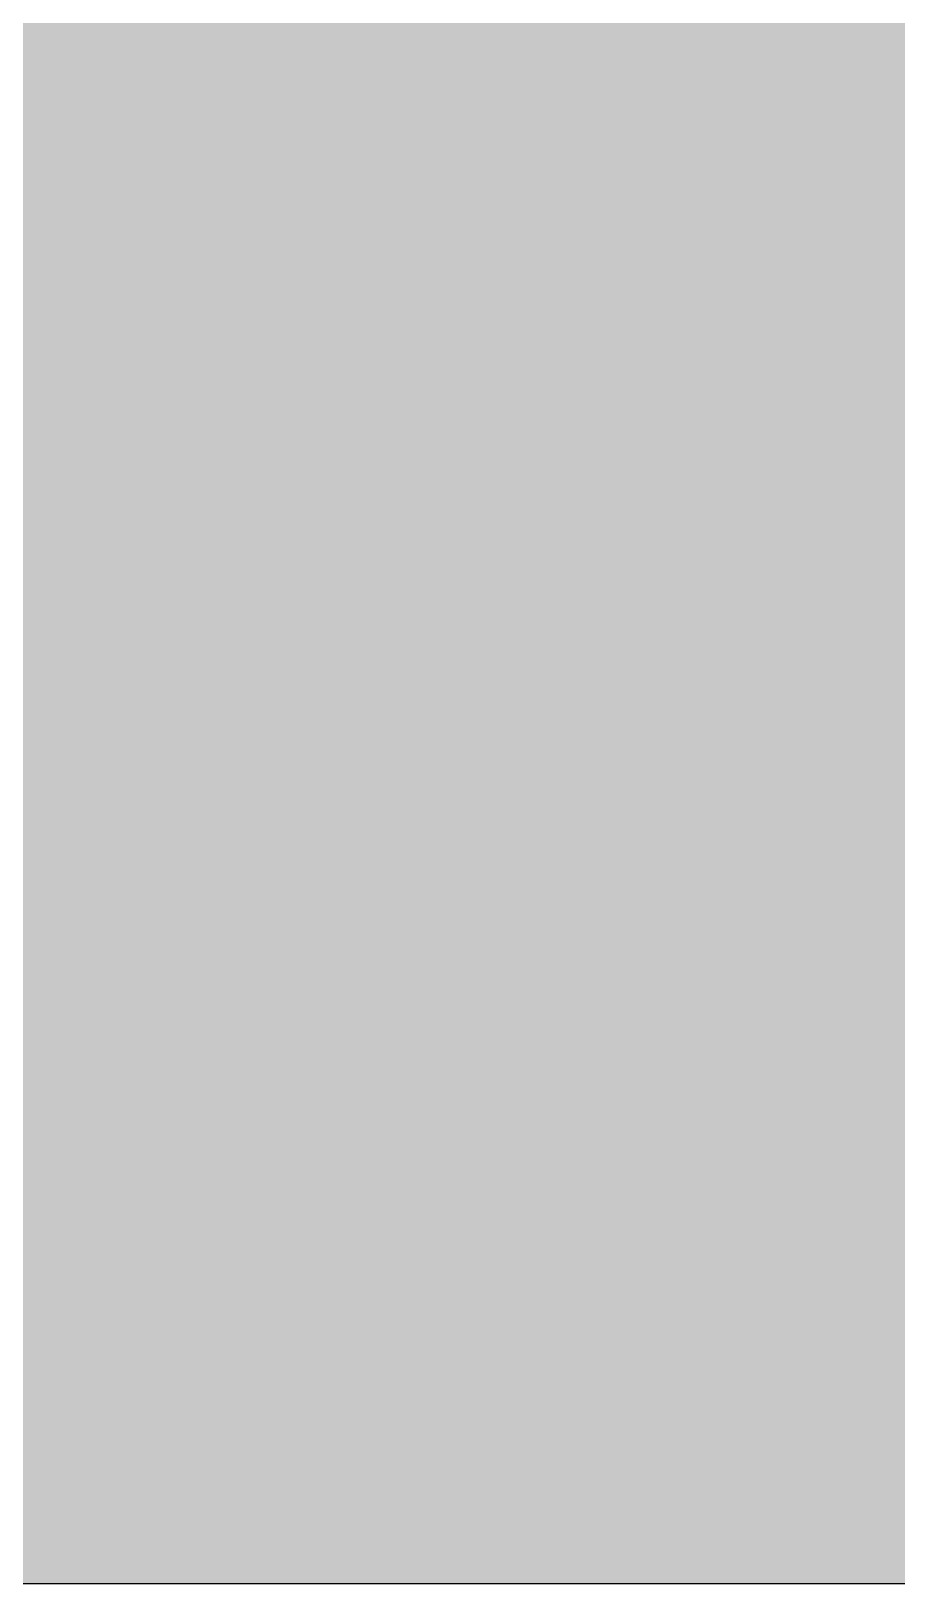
# Model space of a CAD drawing. Header units: metres. Extents: x -10.3 to 25.7, y -1.5 to 12.8.
# Drawn here: x -2.271 to -0.089, y 5 to 8.913 of the extents above; entities that cross this region are included whole.
import ezdxf

# ---------------------------------------------------------------- set-up
doc = ezdxf.new("R2010")
doc.units = ezdxf.units.M

msp = doc.modelspace()

# ---------------------------------------------------------------- hatches: boundary and pattern name
at = {"true_color": 0xf1efea}
msp.add_hatch(color=7, dxfattribs=at).paths.add_polyline_path([(-4.029261, 5.000027), (-4.034526, 5.000048), (-4.039785, 5.000126), (-4.045041, 5.000279), (-4.0503, 5.000507), (-4.055481, 5.00081), (-4.06074, 5.001191), (-4.065921, 5.001572), (-4.071102, 5.002031), (-4.076283, 5.00264), (-4.081467, 5.003249), (-4.086648, 5.003858), (-4.091829, 5.00462), (-4.096935, 5.00546), (-4.102041, 5.006297), (-4.107144, 5.007212), (-4.11225, 5.008202), (-4.117356, 5.00927), (-4.122384, 5.010335), (-4.127415, 5.011556), (-4.132443, 5.012774), (-4.137474, 5.01407), (-4.142502, 5.015441), (-4.147455, 5.016812), (-4.152408, 5.018261), (-4.157361, 5.01986), (-4.162239, 5.021384), (-4.167114, 5.023061), (-4.171992, 5.024813), (-4.176867, 5.026568), (-4.18167, 5.028395), (-4.18647, 5.0303), (-4.19127, 5.032205), (-4.195995, 5.034263), (-4.200795, 5.036321), (-4.205442, 5.038379), (-4.210167, 5.040587), (-4.214817, 5.042798), (-4.219464, 5.045084), (-4.224036, 5.047445), (-4.228608, 5.049884), (-4.23318, 5.052323), (-4.237677, 5.054837), (-4.242171, 5.057429), (-4.24659, 5.060096), (-4.251012, 5.062763), (-4.255431, 5.065505), (-4.259775, 5.068247), (-4.264116, 5.071145), (-4.26846, 5.07404), (-4.272729, 5.07701), (-4.27692, 5.079983), (-4.281111, 5.083106), (-4.285302, 5.086232), (-4.289415, 5.089355), (-4.293531, 5.092631), (-4.297569, 5.09591), (-4.301607, 5.099186), (-4.30557, 5.102615), (-4.309533, 5.106044), (-4.313418, 5.109548), (-4.317228, 5.113055), (-4.321116, 5.116634), (-4.324848, 5.120294), (-4.328583, 5.124026), (-4.332315, 5.127761), (-4.335975, 5.131571), (-4.339554, 5.135381), (-4.343061, 5.139191), (-4.346565, 5.143154), (-4.349994, 5.147039), (-4.353423, 5.151077), (-4.356699, 5.15504), (-4.360053, 5.159078), (-4.363254, 5.163194), (-4.366455, 5.167307), (-4.369578, 5.171498), (-4.372626, 5.175689), (-4.375599, 5.179958), (-4.378569, 5.184149), (-4.381464, 5.188493), (-4.384362, 5.192834), (-4.387104, 5.197178), (-4.389846, 5.201597), (-4.392591, 5.206019), (-4.39518, 5.210438), (-4.397772, 5.214932), (-4.400286, 5.219429), (-4.402725, 5.224001), (-4.405164, 5.228573), (-4.407525, 5.233145), (-4.409811, 5.237792), (-4.412022, 5.242442), (-4.41423, 5.247167), (-4.416366, 5.251814), (-4.418421, 5.256614), (-4.420404, 5.261339), (-4.422384, 5.266139), (-4.424214, 5.270939), (-4.426041, 5.275742), (-4.427871, 5.280617), (-4.429548, 5.285495), (-4.431225, 5.29037), (-4.432824, 5.295248), (-4.434348, 5.300201), (-4.435797, 5.305154), (-4.437243, 5.310182), (-4.438539, 5.315135), (-4.439835, 5.320166), (-4.441131, 5.325194), (-4.442274, 5.330225), (-4.443339, 5.335253), (-4.444407, 5.340359), (-4.445397, 5.345465), (-4.446312, 5.350568), (-4.447227, 5.355674), (-4.447989, 5.360855), (-4.448751, 5.365961), (-4.449435, 5.371142), (-4.450044, 5.376326), (-4.450578, 5.381507), (-4.451037, 5.386688), (-4.451493, 5.391869), (-4.451799, 5.397128), (-4.452102, 5.402309), (-4.45233, 5.407568), (-4.452483, 5.412824), (-4.452636, 5.418083), (-4.452636, 5.423339), (-4.452636, 5.426768), (-4.452561, 5.430275), (-4.452483, 5.433779), (-4.452408, 5.437208), (-4.452255, 5.440715), (-4.452102, 5.444219), (-4.451949, 5.447648), (-4.451721, 5.451152), (-4.451493, 5.454581), (-4.451187, 5.45801), (-4.450884, 5.461517), (-4.450578, 5.464946), (-4.450197, 5.468375), (-4.449816, 5.471804), (-4.449435, 5.475308), (-4.448979, 5.478737), (-4.44852, 5.482166), (-4.448064, 5.485595), (-4.44753, 5.488949), (-4.446921, 5.492378), (-4.446387, 5.495807), (-4.445778, 5.499236), (-4.445169, 5.502587), (-4.444482, 5.506016), (-4.443798, 5.50937), (-4.443036, 5.512799), (-4.442349, 5.516153), (-4.441587, 5.519504), (-4.44075, 5.522858), (-4.43991, 5.526209), (-4.439073, 5.529563), (-4.438158, 5.532917), (-4.437321, 5.536268), (-4.436328, 5.539544), (-4.435416, 5.542898), (-4.434423, 5.546174), (-4.433358, 5.549528), (-4.432368, 5.552804), (-4.4313, 5.55608), (-4.430157, 5.559356), (-4.429014, 5.562635), (-4.427871, 5.565833), (-4.426728, 5.569112), (-4.42551, 5.572388), (-4.424289, 5.575589), (-4.422993, 5.578787), (-4.421775, 5.582066), (-4.420404, 5.585264), (-4.419108, 5.58839), (-4.417737, 5.591591), (-4.416366, 5.594789), (-4.414917, 5.597915), (-4.413468, 5.601116), (-4.412022, 5.604239), (-4.410498, 5.607362), (-4.408974, 5.610488), (-4.40745, 5.613611), (-4.405848, 5.616659), (-4.404249, 5.619785), (-4.40265, 5.622833), (-4.400973, 5.625881), (-4.399371, 5.628929), (-4.397619, 5.631977), (-4.395942, 5.635025), (-0.366591, 12.613952), (-0.364887, 12.616925), (-0.363135, 12.619898), (-0.361305, 12.622868), (-0.359478, 12.625841), (-0.357648, 12.628811), (-0.355743, 12.631709), (-0.353838, 12.634604), (-0.351933, 12.637499), (-0.350028, 12.640394), (-0.348048, 12.643214), (-0.346065, 12.646109), (-0.344085, 12.648929), (-0.342027, 12.651749), (-0.339969, 12.654491), (-0.337911, 12.657311), (-0.335778, 12.660053), (-0.333645, 12.662798), (-0.331512, 12.665465), (-0.329379, 12.668207), (-0.327168, 12.670874), (-0.324957, 12.673541), (-0.322749, 12.676208), (-0.320538, 12.6788), (-0.318252, 12.681389), (-0.315966, 12.683981), (-0.31368, 12.686573), (-0.311319, 12.689087), (-0.308955, 12.691676), (-0.306594, 12.694115), (-0.304233, 12.696629), (-0.301794, 12.699146), (-0.299355, 12.701582), (-0.296916, 12.704021), (-0.294402, 12.706385), (-0.291963, 12.708821), (-0.289449, 12.711185), (-0.286935, 12.713546), (-0.284343, 12.715832), (-0.281754, 12.718196), (-0.279237, 12.720482), (-0.27657, 12.72269), (-0.273981, 12.724976), (-0.271314, 12.727187), (-0.268647, 12.729395), (-0.26598, 12.731606), (-0.263313, 12.733739), (-0.260568, 12.735872), (-0.257826, 12.738008), (-0.255084, 12.740141), (-0.252339, 12.742199), (-0.249519, 12.744254), (-0.246702, 12.746237), (-0.243882, 12.748295), (-0.241062, 12.750275), (-0.238167, 12.752255), (-0.235272, 12.75416), (-0.232374, 12.756065), (-0.229479, 12.75797), (-0.226584, 12.759875), (-0.223611, 12.761705), (-0.220641, 12.763535), (-0.217668, 12.765287), (-0.214698, 12.767114), (-0.211725, 12.768869), (-0.208677, 12.770543), (-0.205629, 12.772298), (-0.202581, 12.773972), (-0.199533, 12.775574), (-0.196485, 12.777251), (-0.193362, 12.77885), (-0.190236, 12.780374), (-0.187188, 12.781973), (-0.184065, 12.783497), (-0.180939, 12.784946), (-0.177741, 12.78647), (-0.174615, 12.787841), (-0.171492, 12.78929), (-0.168291, 12.790661), (-0.16509, 12.792032), (-0.161889, 12.793403), (-0.158691, 12.794699), (-0.15549, 12.795995), (-0.152289, 12.797213), (-0.149013, 12.798434), (-0.145812, 12.799652), (-0.142536, 12.800873), (-0.13926, 12.802016), (-0.135981, 12.803081), (-0.132705, 12.804224), (-0.129429, 12.805292), (-0.126153, 12.806357), (-0.122877, 12.80735), (-0.119523, 12.80834), (-0.116247, 12.80933), (-0.112893, 12.810245), (-0.109542, 12.81116), (-0.106263, 12.811997), (-0.102912, 12.812912), (-0.099558, 12.813674), (-0.096207, 12.814511), (-0.092778, 12.815273), (-0.089424, 12.816035), (-0.08607, 12.816722), (-0.082641, 12.817406), (-0.07929, 12.818093), (-0.075861, 12.818702), (-0.072507, 12.819311), (-0.069078, 12.819923), (-0.065649, 12.820454), (-0.06222, 12.820988), (-0.058791, 12.821447), (-0.055362, 12.821903), (-0.051933, 12.822359), (-0.048504, 12.822818), (-0.045075, 12.823199), (-0.041646, 12.823502), (-0.038142, 12.823883), (-0.034713, 12.824189), (-0.031284, 12.824417), (-0.027777, 12.824645), (-0.024348, 12.824876), (-0.020844, 12.825026), (-0.017415, 12.825257), (-0.013911, 12.825332), (-0.010482, 12.825485), (-0.006975, 12.82556), (-0.003471, 12.82556), (-0.000042, 12.82556), (0.003465, 12.82556), (0.006969, 12.82556), (0.010398, 12.825485), (0.013902, 12.825332), (0.017409, 12.825257), (0.020838, 12.825026), (0.024342, 12.824876), (0.027771, 12.824645), (0.0312, 12.824417), (0.034707, 12.824189), (0.038136, 12.823883), (0.041565, 12.823502), (0.045069, 12.823199), (0.048498, 12.822818), (0.051927, 12.822359), (0.055356, 12.821903), (0.058785, 12.821447), (0.062214, 12.820988), (0.065643, 12.820454), (0.069072, 12.819923), (0.072426, 12.819311), (0.075855, 12.818702), (0.079284, 12.818093), (0.082635, 12.817406), (0.086064, 12.816722), (0.089418, 12.816035), (0.092769, 12.815273), (0.096123, 12.814511), (0.099477, 12.813674), (0.102828, 12.812912), (0.106182, 12.811997), (0.109533, 12.81116), (0.112887, 12.810245), (0.116241, 12.80933), (0.119517, 12.80834), (0.122868, 12.80735), (0.126147, 12.806357), (0.129423, 12.805292), (0.132699, 12.804224), (0.135975, 12.803081), (0.139251, 12.802016), (0.14253, 12.800873), (0.145728, 12.799652), (0.149007, 12.798434), (0.152205, 12.797213), (0.155484, 12.795995), (0.158682, 12.794699), (0.161883, 12.793403), (0.165084, 12.792032), (0.168207, 12.790661), (0.171408, 12.78929), (0.174609, 12.787841), (0.177732, 12.78647), (0.180858, 12.784946), (0.183981, 12.783497), (0.187107, 12.781973), (0.19023, 12.780374), (0.193353, 12.77885), (0.196401, 12.777251), (0.199449, 12.775574), (0.202575, 12.773972), (0.205623, 12.772298), (0.208593, 12.770543), (0.211641, 12.768869), (0.214689, 12.767114), (0.217662, 12.765287), (0.220635, 12.763535), (0.223605, 12.761705), (0.2265, 12.759875), (0.229473, 12.75797), (0.232368, 12.756065), (0.235263, 12.75416), (0.238161, 12.752255), (0.240978, 12.750275), (0.243876, 12.748295), (0.246693, 12.746237), (0.249438, 12.744254), (0.252258, 12.742199), (0.255, 12.740141), (0.25782, 12.738008), (0.260562, 12.735872), (0.263229, 12.733739), (0.265974, 12.731606), (0.268641, 12.729395), (0.271308, 12.727187), (0.273897, 12.724976), (0.276564, 12.72269), (0.279156, 12.720482), (0.281745, 12.718196), (0.284337, 12.715832), (0.286851, 12.713546), (0.289443, 12.711185), (0.291957, 12.708821), (0.294396, 12.706385), (0.29691, 12.704021), (0.299349, 12.701582), (0.301788, 12.699146), (0.304149, 12.696629), (0.306588, 12.694115), (0.308949, 12.691676), (0.311313, 12.689087), (0.313599, 12.686573), (0.31596, 12.683981), (0.318246, 12.681389), (0.320457, 12.6788), (0.322743, 12.676208), (0.324951, 12.673541), (0.327162, 12.670874), (0.32937, 12.668207), (0.331506, 12.665465), (0.333639, 12.662798), (0.335772, 12.660053), (0.337905, 12.657311), (0.339963, 12.654491), (0.342021, 12.651749), (0.344001, 12.648929), (0.346059, 12.646109), (0.348039, 12.643214), (0.349944, 12.640394), (0.351927, 12.637499), (0.353832, 12.634604), (0.355737, 12.631709), (0.357564, 12.628811), (0.359469, 12.625841), (0.361299, 12.622868), (0.363051, 12.619898), (0.364881, 12.616925), (0.366558, 12.613877), (4.395909, 5.635025), (4.397613, 5.631977), (4.39929, 5.628929), (4.400967, 5.625881), (4.402641, 5.622833), (4.404243, 5.619785), (4.405842, 5.616659), (4.407444, 5.613611), (4.408968, 5.610488), (4.410492, 5.607362), (4.412016, 5.604239), (4.413462, 5.601116), (4.414911, 5.597915), (4.416282, 5.594789), (4.417731, 5.591591), (4.419102, 5.58839), (4.420398, 5.585264), (4.421691, 5.582066), (4.422987, 5.578787), (4.424283, 5.575589), (4.425501, 5.572388), (4.426722, 5.569112), (4.427865, 5.565833), (4.429008, 5.562635), (4.430151, 5.559356), (4.431216, 5.55608), (4.432284, 5.552804), (4.433352, 5.549528), (4.434342, 5.546174), (4.435332, 5.542898), (4.436322, 5.539544), (4.437237, 5.536268), (4.438152, 5.532917), (4.439067, 5.529563), (4.439904, 5.526209), (4.440741, 5.522858), (4.441503, 5.519504), (4.442265, 5.516153), (4.443027, 5.512799), (4.443714, 5.50937), (4.444476, 5.506016), (4.445085, 5.502587), (4.445772, 5.499236), (4.446306, 5.495807), (4.446915, 5.492378), (4.447449, 5.488949), (4.44798, 5.485595), (4.448514, 5.482166), (4.448973, 5.478737), (4.449354, 5.475308), (4.44981, 5.471804), (4.450191, 5.468375), (4.450572, 5.464946), (4.450878, 5.461517), (4.451181, 5.45801), (4.451409, 5.454581), (4.45164, 5.451152), (4.451868, 5.447648), (4.452096, 5.444219), (4.452249, 5.440715), (4.452324, 5.437208), (4.452477, 5.433779), (4.452552, 5.430275), (4.452552, 5.426768), (4.452552, 5.423339), (4.452552, 5.418083), (4.452477, 5.412824), (4.452324, 5.407568), (4.452096, 5.402309), (4.45179, 5.397128), (4.451409, 5.391869), (4.451028, 5.386688), (4.450497, 5.381507), (4.449963, 5.376326), (4.449354, 5.371142), (4.448667, 5.365961), (4.44798, 5.360855), (4.447143, 5.355674), (4.446306, 5.350568), (4.445391, 5.345465), (4.444401, 5.340359), (4.443333, 5.335253), (4.44219, 5.330225), (4.441047, 5.325194), (4.439829, 5.320166), (4.438533, 5.315135), (4.437162, 5.310182), (4.435788, 5.305154), (4.434264, 5.300201), (4.43274, 5.295248), (4.431141, 5.29037), (4.429542, 5.285495), (4.427787, 5.280617), (4.426035, 5.275742), (4.424208, 5.270939), (4.422303, 5.266139), (4.420398, 5.261339), (4.41834, 5.256614), (4.416282, 5.251814), (4.414149, 5.247167), (4.412016, 5.242442), (4.40973, 5.237792), (4.407444, 5.233145), (4.405158, 5.228573), (4.402719, 5.224001), (4.40028, 5.219429), (4.397766, 5.214932), (4.395174, 5.210438), (4.392507, 5.206019), (4.38984, 5.201597), (4.387098, 5.197178), (4.384278, 5.192834), (4.381458, 5.188493), (4.378563, 5.184149), (4.37559, 5.179958), (4.37262, 5.175689), (4.369494, 5.171498), (4.366371, 5.167307), (4.363248, 5.163194), (4.359969, 5.159078), (4.356693, 5.15504), (4.353417, 5.151077), (4.349988, 5.147039), (4.346559, 5.143154), (4.343055, 5.139191), (4.339548, 5.135381), (4.335966, 5.131571), (4.332309, 5.127761), (4.328577, 5.124026), (4.324842, 5.120294), (4.321107, 5.116634), (4.317222, 5.113055), (4.313412, 5.109548), (4.309449, 5.106044), (4.305564, 5.102615), (4.301526, 5.099186), (4.297563, 5.09591), (4.293525, 5.092631), (4.289409, 5.089355), (4.285293, 5.086232), (4.281102, 5.083106), (4.276911, 5.079983), (4.272645, 5.07701), (4.268379, 5.07404), (4.26411, 5.071145), (4.259766, 5.068247), (4.255425, 5.065505), (4.251003, 5.062763), (4.246584, 5.060096), (4.242165, 5.057429), (4.237668, 5.054837), (4.233174, 5.052323), (4.228602, 5.049884), (4.22403, 5.047445), (4.21938, 5.045084), (4.214808, 5.042798), (4.210161, 5.040587), (4.205436, 5.038379), (4.200711, 5.036321), (4.195989, 5.034263), (4.191264, 5.032205), (4.186464, 5.0303), (4.181661, 5.028395), (4.176861, 5.026568), (4.171986, 5.024813), (4.167108, 5.023061), (4.16223, 5.021384), (4.157277, 5.01986), (4.152402, 5.018261), (4.147449, 5.016812), (4.142418, 5.015441), (4.137465, 5.01407), (4.132437, 5.012774), (4.127409, 5.011556), (4.122378, 5.010335), (4.117272, 5.00927), (4.112244, 5.008202), (4.107138, 5.007212), (4.102032, 5.006297), (4.096929, 5.00546), (4.091745, 5.00462), (4.086642, 5.003858), (4.081458, 5.003249), (4.076277, 5.00264), (4.071096, 5.002031), (4.065915, 5.001572), (4.060656, 5.001191), (4.055475, 5.00081), (4.050216, 5.000507), (4.045035, 5.000279), (4.039779, 5.000126), (4.03452, 5.000048), (4.029261, 4.999973)])
at = {"true_color": 0x9b9b9b}
h = msp.add_hatch(color=253, dxfattribs=at)
h.paths.add_polyline_path([(-4.029261, 5.158775), (-4.036128, 5.15885), (-4.042908, 5.159078), (-4.049613, 5.159537), (-4.056321, 5.160068), (-4.063026, 5.16083), (-4.069578, 5.161823), (-4.076133, 5.162888), (-4.08261, 5.164109), (-4.089009, 5.16548), (-4.095411, 5.167079), (-4.101735, 5.168756), (-4.107984, 5.170661), (-4.114155, 5.172641), (-4.120251, 5.174777), (-4.126272, 5.177063), (-4.13229, 5.179499), (-4.138158, 5.182091), (-4.144026, 5.184833), (-4.149741, 5.187653), (-4.155381, 5.190701), (-4.161018, 5.193827), (-4.166505, 5.197025), (-4.171914, 5.200454), (-4.177248, 5.203961), (-4.182432, 5.207543), (-4.187613, 5.211275), (-4.192641, 5.215163), (-4.197594, 5.219201), (-4.202472, 5.223239), (-4.207197, 5.227505), (-4.211844, 5.231774), (-4.216341, 5.236268), (-4.220835, 5.240765), (-4.225104, 5.245412), (-4.22937, 5.250215), (-4.233486, 5.255015), (-4.237446, 5.259968), (-4.241334, 5.264996), (-4.245066, 5.270177), (-4.248648, 5.275436), (-4.252155, 5.280695), (-4.255584, 5.286104), (-4.258782, 5.291666), (-4.261908, 5.297228), (-4.264956, 5.302868), (-4.267776, 5.308658), (-4.270518, 5.314451), (-4.27311, 5.320319), (-4.275546, 5.326337), (-4.277832, 5.332358), (-4.279968, 5.338454), (-4.281948, 5.344625), (-4.283853, 5.350874), (-4.28553, 5.357198), (-4.287129, 5.3636), (-4.2885, 5.369999), (-4.289721, 5.376476), (-4.290864, 5.383031), (-4.291779, 5.389661), (-4.292541, 5.396288), (-4.293072, 5.402996), (-4.293531, 5.409701), (-4.293759, 5.416481), (-4.293912, 5.423339), (-4.293834, 5.425475), (-4.293834, 5.427683), (-4.293834, 5.429816), (-4.293759, 5.432027), (-4.293684, 5.43416), (-4.293531, 5.436371), (-4.293453, 5.438504), (-4.293303, 5.440715), (-4.29315, 5.442848), (-4.292997, 5.445056), (-4.292769, 5.447192), (-4.292616, 5.449325), (-4.292388, 5.451458), (-4.29216, 5.453669), (-4.291854, 5.455802), (-4.291626, 5.457935), (-4.29132, 5.460068), (-4.291017, 5.462201), (-4.290711, 5.464337), (-4.29033, 5.46647), (-4.289949, 5.468603), (-4.289568, 5.470736), (-4.289187, 5.472869), (-4.288806, 5.475005), (-4.28835, 5.477138), (-4.287891, 5.479196), (-4.287435, 5.481329), (-4.286976, 5.483462), (-4.286445, 5.48552), (-4.285911, 5.487653), (-4.285377, 5.489711), (-4.284843, 5.491769), (-4.284309, 5.493902), (-4.2837, 5.49596), (-4.283091, 5.498015), (-4.282482, 5.500073), (-4.281873, 5.502206), (-4.281186, 5.504264), (-4.280499, 5.506247), (-4.279815, 5.508302), (-4.279128, 5.51036), (-4.278444, 5.512418), (-4.277682, 5.514476), (-4.27692, 5.516456), (-4.276158, 5.518514), (-4.275396, 5.520494), (-4.274556, 5.522477), (-4.273719, 5.524535), (-4.272879, 5.526515), (-4.272042, 5.528495), (-4.271205, 5.530478), (-4.27029, 5.532458), (-4.269375, 5.534441), (-4.26846, 5.536346), (-4.267545, 5.538326), (-4.266633, 5.540306), (-4.26564, 5.542211), (-4.26465, 5.544194), (-4.26366, 5.546099), (-4.26267, 5.548004), (-4.261602, 5.549909), (-4.260537, 5.551814), (-4.259469, 5.553719), (-4.258401, 5.555624), (-0.229092, 12.534575), (-0.22689, 12.538364), (-0.224604, 12.542096), (-0.22224, 12.545831), (-0.219801, 12.549488), (-0.217365, 12.553145), (-0.214773, 12.556727), (-0.212259, 12.560231), (-0.209592, 12.563738), (-0.206925, 12.567167), (-0.20418, 12.570518), (-0.201363, 12.573872), (-0.198543, 12.577148), (-0.195648, 12.580349), (-0.192675, 12.58355), (-0.189702, 12.586673), (-0.186654, 12.589721), (-0.183606, 12.592769), (-0.180483, 12.595742), (-0.177282, 12.598637), (-0.174081, 12.601457), (-0.170805, 12.604277), (-0.167529, 12.607019), (-0.164175, 12.609761), (-0.160824, 12.612353), (-0.157395, 12.614945), (-0.153888, 12.617459), (-0.150384, 12.619898), (-0.14688, 12.622334), (-0.143298, 12.624698), (-0.139641, 12.626984), (-0.135981, 12.629192), (-0.132324, 12.631403), (-0.128592, 12.633461), (-0.124782, 12.635519), (-0.121047, 12.637499), (-0.117162, 12.639479), (-0.113352, 12.641309), (-0.109464, 12.643139), (-0.105501, 12.644891), (-0.101616, 12.646568), (-0.097578, 12.648167), (-0.093615, 12.649691), (-0.089577, 12.651215), (-0.085539, 12.652664), (-0.081423, 12.653957), (-0.077307, 12.655253), (-0.073194, 12.656474), (-0.069078, 12.657692), (-0.064887, 12.65876), (-0.060696, 12.659825), (-0.05643, 12.66074), (-0.052239, 12.661655), (-0.04797, 12.662492), (-0.043704, 12.663179), (-0.03936, 12.663863), (-0.035094, 12.664475), (-0.03075, 12.665006), (-0.026406, 12.66554), (-0.021987, 12.665921), (-0.017643, 12.666227), (-0.013224, 12.66653), (-0.00888, 12.666683), (-0.004461, 12.666761), (-0.000042, 12.666836), (0.004377, 12.666761), (0.008799, 12.666683), (0.013218, 12.66653), (0.017637, 12.666227), (0.021981, 12.665921), (0.026325, 12.66554), (0.030666, 12.665006), (0.03501, 12.664475), (0.039354, 12.663863), (0.04362, 12.663179), (0.047889, 12.662492), (0.052155, 12.661655), (0.056424, 12.66074), (0.060615, 12.659825), (0.064881, 12.65876), (0.068997, 12.657692), (0.073188, 12.656474), (0.077301, 12.655253), (0.081417, 12.653957), (0.08553, 12.652664), (0.089571, 12.651215), (0.093609, 12.649691), (0.097572, 12.648167), (0.101532, 12.646568), (0.105495, 12.644891), (0.109458, 12.643139), (0.113343, 12.641309), (0.117153, 12.639479), (0.120963, 12.637499), (0.124773, 12.635519), (0.128583, 12.633461), (0.132243, 12.631403), (0.135975, 12.629192), (0.139632, 12.626984), (0.143214, 12.624698), (0.146796, 12.622334), (0.150378, 12.619898), (0.153882, 12.617459), (0.157311, 12.614945), (0.16074, 12.612353), (0.164169, 12.609761), (0.167523, 12.607019), (0.170799, 12.604277), (0.174075, 12.601457), (0.177276, 12.598637), (0.180477, 12.595742), (0.1836, 12.592769), (0.186648, 12.589721), (0.189696, 12.586673), (0.192669, 12.58355), (0.195639, 12.580349), (0.198537, 12.577148), (0.201354, 12.573872), (0.204174, 12.570518), (0.206919, 12.567167), (0.209586, 12.563738), (0.212253, 12.560231), (0.214842, 12.556727), (0.217356, 12.553145), (0.219795, 12.549488), (0.222234, 12.545831), (0.224595, 12.542096), (0.226881, 12.538364), (0.229167, 12.534554), (4.258443, 5.555651), (4.259463, 5.553719), (4.260528, 5.551814), (4.261596, 5.549909), (4.262664, 5.548004), (4.263654, 5.546099), (4.264644, 5.544194), (4.265634, 5.542211), (4.266549, 5.540306), (4.267539, 5.538326), (4.268454, 5.536346), (4.269369, 5.534441), (4.270284, 5.532458), (4.271196, 5.530478), (4.272036, 5.528495), (4.272873, 5.526515), (4.273713, 5.524535), (4.27455, 5.522477), (4.275312, 5.520494), (4.276149, 5.518514), (4.276911, 5.516456), (4.277673, 5.514476), (4.27836, 5.512418), (4.279122, 5.51036), (4.279809, 5.508302), (4.280493, 5.506247), (4.28118, 5.504264), (4.281789, 5.502206), (4.282476, 5.500073), (4.283085, 5.498015), (4.283694, 5.49596), (4.284228, 5.493902), (4.284837, 5.491769), (4.285371, 5.489711), (4.285905, 5.487653), (4.286436, 5.48552), (4.286895, 5.483462), (4.287429, 5.481329), (4.287885, 5.479196), (4.288341, 5.477138), (4.288722, 5.475005), (4.289181, 5.472869), (4.289562, 5.470736), (4.289943, 5.468603), (4.290324, 5.46647), (4.290627, 5.464337), (4.290933, 5.462201), (4.291239, 5.460068), (4.291542, 5.457935), (4.291848, 5.455802), (4.292076, 5.453669), (4.292304, 5.451458), (4.292532, 5.449325), (4.292763, 5.447192), (4.292913, 5.445056), (4.293144, 5.442848), (4.293294, 5.440715), (4.293372, 5.438504), (4.293525, 5.436371), (4.2936, 5.43416), (4.293675, 5.432027), (4.293753, 5.429816), (4.293828, 5.427683), (4.293828, 5.425475), (4.293828, 5.423339), (4.293753, 5.416481), (4.293525, 5.409701), (4.293066, 5.402996), (4.292457, 5.396288), (4.291695, 5.389661), (4.29078, 5.383031), (4.289715, 5.376476), (4.288494, 5.369999), (4.287048, 5.3636), (4.285524, 5.357198), (4.283769, 5.350874), (4.281942, 5.344625), (4.279959, 5.338454), (4.277751, 5.332358), (4.275465, 5.326337), (4.273026, 5.320319), (4.270434, 5.314451), (4.267767, 5.308658), (4.264872, 5.302868), (4.261902, 5.297228), (4.258776, 5.291666), (4.2555, 5.286104), (4.252146, 5.280695), (4.248642, 5.275436), (4.24506, 5.270177), (4.24125, 5.264996), (4.23744, 5.259968), (4.233402, 5.255015), (4.229286, 5.250215), (4.225095, 5.245412), (4.220754, 5.240765), (4.216332, 5.236268), (4.211838, 5.231774), (4.207188, 5.227505), (4.202388, 5.223239), (4.197588, 5.219201), (4.192635, 5.215163), (4.187529, 5.211275), (4.182423, 5.207543), (4.177167, 5.203961), (4.171833, 5.200454), (4.166421, 5.197025), (4.160937, 5.193827), (4.155372, 5.190701), (4.149735, 5.187653), (4.143942, 5.184833), (4.138152, 5.182091), (4.132284, 5.179499), (4.126266, 5.177063), (4.120245, 5.174777), (4.114149, 5.172641), (4.107978, 5.170661), (4.101729, 5.168756), (4.095405, 5.167079), (4.089003, 5.16548), (4.082601, 5.164109), (4.076124, 5.162888), (4.069572, 5.161823), (4.062942, 5.16083), (4.056312, 5.160068), (4.049607, 5.159537), (4.042902, 5.159078), (4.036119, 5.15885), (4.029261, 5.158775)])
h.paths.add_polyline_path([(-3.11268, 5.952527), (0.000015, 11.34395), (3.112755, 5.952527)], flags=16)
h = msp.add_hatch(color=253, dxfattribs=at)
h.paths.add_polyline_path([(-1.389585, 7.59509), (-1.735734, 7.307849), (-1.737402, 7.306472), (-1.739079, 7.305176), (-1.740678, 7.30388), (-1.742355, 7.302584), (-1.744032, 7.301366), (-1.745706, 7.30007), (-1.747461, 7.298852), (-1.749135, 7.297709), (-1.75089, 7.296488), (-1.752642, 7.295345), (-1.754394, 7.294202), (-1.756146, 7.293059), (-1.757898, 7.291994), (-1.759653, 7.290926), (-1.76148, 7.289858), (-1.76331, 7.288793), (-1.765062, 7.287803), (-1.766892, 7.286735), (-1.768719, 7.28582), (-1.770624, 7.28483), (-1.772454, 7.283915), (-1.774281, 7.283), (-1.776186, 7.282088), (-1.778091, 7.281173), (-1.779921, 7.280333), (-1.781826, 7.279496), (-1.783731, 7.278659), (-1.785636, 7.277897), (-1.787616, 7.277135), (-1.789521, 7.276373), (-1.791426, 7.275611), (-1.793409, 7.274924), (-1.795389, 7.274162), (-1.797294, 7.273553), (-1.799277, 7.272866), (-1.801257, 7.272257), (-1.803237, 7.271648), (-1.80522, 7.271039), (-1.8072, 7.270505), (-1.809258, 7.269971), (-1.811238, 7.269437), (-1.813296, 7.268903), (-1.815279, 7.268447), (-1.817334, 7.267991), (-1.819317, 7.267532), (-1.821375, 7.267151), (-1.82343, 7.266695), (-1.825488, 7.266389), (-1.827546, 7.266008), (-1.829604, 7.265705), (-1.831662, 7.265399), (-1.833717, 7.265093), (-1.835775, 7.264865), (-1.837833, 7.264562), (-1.839891, 7.264409), (-1.842024, 7.264181), (-1.844082, 7.264028), (-1.846215, 7.263875), (-1.848273, 7.263722), (-1.850331, 7.263647), (-1.852464, 7.263569), (-1.854522, 7.263494), (-1.856655, 7.263494), (-1.858788, 7.263494), (-1.861149, 7.263494), (-1.863513, 7.263494), (-1.865952, 7.263569), (-1.868313, 7.263722), (-1.870674, 7.2638), (-1.873038, 7.26395), (-1.875477, 7.264181), (-1.877838, 7.264409), (-1.880199, 7.264637), (-1.882485, 7.264943), (-1.884849, 7.265246), (-1.88721, 7.265552), (-1.889574, 7.265933), (-1.89186, 7.266314), (-1.894221, 7.26677), (-1.896507, 7.267229), (-1.898868, 7.267685), (-1.901154, 7.268141), (-1.90344, 7.268675), (-1.905726, 7.269284), (-1.908012, 7.269818), (-1.910298, 7.270505), (-1.912509, 7.271114), (-1.914795, 7.271801), (-1.917006, 7.272485), (-1.919292, 7.273172), (-1.9215, 7.273934), (-1.923711, 7.274771), (-1.925919, 7.275533), (-1.92813, 7.276373), (-1.930341, 7.27721), (-1.932474, 7.278125), (-1.934682, 7.27904), (-1.936818, 7.279952), (-1.938951, 7.280945), (-1.941084, 7.281935), (-1.943217, 7.282925), (-1.945275, 7.283993), (-1.947408, 7.285058), (-1.949466, 7.286126), (-1.951524, 7.287269), (-1.953582, 7.288412), (-1.955637, 7.289555), (-1.957695, 7.290773), (-1.959678, 7.291994), (-1.961658, 7.293287), (-1.963638, 7.294508), (-1.965621, 7.295804), (-1.967601, 7.297175), (-1.969506, 7.298471), (-1.971489, 7.299842), (-1.973394, 7.301288), (-1.975299, 7.302662), (-1.977126, 7.304108), (-1.979031, 7.305632), (-1.980861, 7.307081), (-1.982688, 7.308605), (-1.984518, 7.310129), (-1.98627, 7.311728), (-1.988022, 7.31333), (-1.989852, 7.314929), (-1.991529, 7.316528), (-1.993281, 7.318205), (-1.994958, 7.319882), (-1.384707, 7.930118), (-1.382385, 7.929101), (-1.379946, 7.928111), (-1.377585, 7.927121), (-1.375224, 7.926206), (-1.372785, 7.925291), (-1.370346, 7.924376), (-1.367985, 7.923461), (-1.365546, 7.922549), (-1.363107, 7.921709), (-1.360668, 7.920794), (-1.358307, 7.919957), (-1.355868, 7.919195), (-1.353429, 7.918358), (-1.350915, 7.917518), (-1.348476, 7.916756), (-1.346037, 7.915994), (-1.343601, 7.915232), (-1.341162, 7.914548), (-1.338648, 7.913786), (-1.336209, 7.913099), (-1.333695, 7.912412), (-1.331256, 7.911728), (-1.328742, 7.911119), (-1.326225, 7.910432), (-1.323789, 7.909823), (-1.321272, 7.909214), (-1.318758, 7.908602), (-1.316244, 7.908071), (-1.313805, 7.907459), (-1.311291, 7.906928), (-1.308777, 7.906394), (-1.306263, 7.90586), (-1.303746, 7.905404), (-1.301232, 7.90487), (-1.298643, 7.904411), (-1.296126, 7.903955), (-1.293612, 7.903574), (-1.291098, 7.903118), (-1.288584, 7.902737), (-1.285992, 7.902356), (-1.283478, 7.901975), (-1.280964, 7.901594), (-1.278372, 7.901213), (-1.275858, 7.900907), (-1.273266, 7.900601), (-1.270752, 7.900298), (-1.268163, 7.90007), (-1.265646, 7.899764), (-1.263057, 7.899536), (-1.260465, 7.899308), (-1.257951, 7.899077), (-1.255359, 7.898849), (-1.252845, 7.898696), (-1.250256, 7.898546), (-1.247664, 7.898393), (-1.245072, 7.89824), (-1.242558, 7.898087), (-1.239969, 7.898012), (-1.237377, 7.897934), (-1.234785, 7.897859), (-1.232271, 7.897784), (-1.229682, 7.897784), (-1.22709, 7.897706), (-1.224498, 7.897706), (-1.220688, 7.897706), (-1.216956, 7.897784), (-1.213146, 7.897859), (-1.209336, 7.898012), (-1.205601, 7.898165), (-1.201791, 7.898315), (-1.198059, 7.898546), (-1.194249, 7.898849), (-1.190514, 7.899155), (-1.186704, 7.899458), (-1.182969, 7.899839), (-1.179237, 7.90022), (-1.175502, 7.900601), (-1.17177, 7.901135), (-1.168035, 7.901594), (-1.1643, 7.902125), (-1.160568, 7.902737), (-1.156833, 7.903268), (-1.153176, 7.903955), (-1.149441, 7.904564), (-1.145784, 7.905326), (-1.142052, 7.906013), (-1.138392, 7.906775), (-1.134735, 7.907612), (-1.131078, 7.908452), (-1.127421, 7.909289), (-1.123764, 7.910204), (-1.120104, 7.911119), (-1.116525, 7.912109), (-1.112865, 7.913099), (-1.109286, 7.914167), (-1.105704, 7.915232), (-1.102047, 7.9163), (-1.098465, 7.917443), (-1.094958, 7.918586), (-1.091379, 7.919804), (-1.087797, 7.921025), (-1.08429, 7.922243), (-1.080786, 7.923539), (-1.077282, 7.92491), (-1.073775, 7.926206), (-1.070271, 7.927652), (-1.066764, 7.929026), (-1.063335, 7.930472), (-1.059831, 7.931996), (-1.056402, 7.93352), (-1.052973, 7.935044), (-1.049544, 7.936646), (-1.04619, 7.938245), (-1.042761, 7.939844), (-1.03941, 7.941521), (-1.036056, 7.943273), (-1.032705, 7.94495), (-1.029351, 7.94678), (-1.025997, 7.948532), (-1.022721, 7.950362), (-1.019445, 7.952267), (-1.016169, 7.954172), (-1.012893, 7.956077), (-1.009692, 7.957982), (-1.006416, 7.959962), (-1.003215, 7.96202), (-1.000089, 7.964078), (-0.996891, 7.966133), (-0.589677, 7.87592), (-0.58899, 7.875686), (-0.588228, 7.875533), (-0.587466, 7.875305), (-0.586704, 7.875152), (-0.585942, 7.874924), (-0.585258, 7.874693), (-0.584496, 7.874465), (-0.583734, 7.874237), (-0.583047, 7.873931), (-0.582285, 7.873703), (-0.581601, 7.8734), (-0.580914, 7.873094), (-0.580152, 7.872866), (-0.579465, 7.87256), (-0.578781, 7.872257), (-0.578094, 7.871876), (-0.57741, 7.87157), (-0.576723, 7.871189), (-0.576036, 7.870883), (-0.575352, 7.870502), (-0.574665, 7.870121), (-0.574056, 7.86974), (-0.573369, 7.869359), (-0.57276, 7.868978), (-0.572076, 7.868597), (-0.571464, 7.868141), (-0.57078, 7.86776), (-0.570171, 7.867304), (-0.569559, 7.866923), (-0.56895, 7.866464), (-0.568341, 7.866008), (-0.567732, 7.865549), (-0.567123, 7.865093), (-0.566589, 7.864559), (-0.56598, 7.864103), (-0.565368, 7.863569), (-0.564837, 7.863113), (-0.564303, 7.862579), (-0.563694, 7.862045), (-0.56316, 7.861511), (-0.562626, 7.860977), (-0.562092, 7.860446), (-0.561558, 7.859912), (-0.561027, 7.859378), (-0.560568, 7.858769), (-0.560034, 7.858235), (-0.559503, 7.857626), (-0.559044, 7.857092), (-0.558588, 7.856483), (-0.558129, 7.855874), (-0.557673, 7.855262), (-0.557217, 7.854653), (-0.556758, 7.854044), (-0.556302, 7.853435), (-0.555843, 7.852748), (-0.555462, 7.852139), (-0.555006, 7.851452), (-0.554625, 7.850843), (-0.554244, 7.850159), (-0.553863, 7.849472), (-0.553482, 7.848863), (-0.553101, 7.848176), (-0.55272, 7.847492), (-0.552414, 7.846805), (-0.343944, 7.42997), (-0.345228, 7.429304), (-0.346524, 7.428695), (-0.347742, 7.428086), (-0.349038, 7.427477), (-0.350334, 7.426943), (-0.351552, 7.426334), (-0.352848, 7.4258), (-0.354144, 7.425191), (-0.355437, 7.424657), (-0.356733, 7.424123), (-0.358029, 7.423589), (-0.359325, 7.423133), (-0.360621, 7.422599), (-0.361914, 7.422065), (-0.36321, 7.421609), (-0.364506, 7.421153), (-0.365802, 7.420619), (-0.367173, 7.42016), (-0.368469, 7.419704), (-0.369765, 7.419323), (-0.371136, 7.418867), (-0.372432, 7.418408), (-0.373803, 7.418027), (-0.375099, 7.417646), (-0.37647, 7.417265), (-0.377766, 7.416884), (-0.379137, 7.416503), (-0.380433, 7.416122), (-0.381804, 7.415741), (-0.383175, 7.415438), (-0.384471, 7.415057), (-0.385842, 7.414751), (-0.387213, 7.414445), (-0.388584, 7.414142), (-0.389958, 7.413836), (-0.391329, 7.413533), (-0.3927, 7.413302), (-0.393996, 7.412999), (-0.395367, 7.412771), (-0.396738, 7.41254), (-0.398109, 7.412237), (-0.399483, 7.412009), (-0.400929, 7.411856), (-0.4023, 7.411628), (-0.403674, 7.411397), (-0.405045, 7.411247), (-0.406416, 7.411094), (-0.407787, 7.410866), (-0.409158, 7.410713), (-0.410607, 7.41056), (-0.411978, 7.410485), (-0.413349, 7.410332), (-0.414723, 7.410179), (-0.416169, 7.410104), (-0.41754, 7.410026), (-0.418914, 7.409951), (-0.42036, 7.409873), (-0.421731, 7.409798), (-0.423105, 7.409723), (-0.424551, 7.409645), (-0.425922, 7.409645), (-0.427296, 7.409645), (-0.428742, 7.40957), (-0.430113, 7.40957), (-0.433542, 7.409645), (-0.436971, 7.409723), (-0.440325, 7.409873), (-0.443754, 7.410104), (-0.447108, 7.410332), (-0.450459, 7.410635), (-0.453813, 7.411016), (-0.457164, 7.411475), (-0.460443, 7.412009), (-0.463719, 7.41254), (-0.46707, 7.413152), (-0.470349, 7.413836), (-0.473547, 7.414523), (-0.476826, 7.41536), (-0.480024, 7.4162), (-0.483225, 7.417037), (-0.486426, 7.418027), (-0.489549, 7.419017), (-0.492675, 7.42001), (-0.495798, 7.421153), (-0.498924, 7.422296), (-0.501972, 7.423514), (-0.505095, 7.424732), (-0.508068, 7.426106), (-0.511116, 7.427399), (-0.514086, 7.428848), (-0.517059, 7.430297), (-0.519954, 7.431821), (-0.522849, 7.43342), (-0.525744, 7.435019), (-0.528564, 7.436621), (-0.531384, 7.438373), (-0.534204, 7.440125), (-0.536946, 7.441955), (-0.539613, 7.443782), (-0.542358, 7.445687), (-0.545025, 7.447592), (-0.547614, 7.449575), (-0.550206, 7.451633), (-0.552795, 7.453688), (-0.555312, 7.455824), (-0.557826, 7.458032), (-0.560265, 7.460243), (-0.562701, 7.462451), (-0.565065, 7.464737), (-0.567426, 7.467101), (-0.569712, 7.469462), (-0.571998, 7.471901), (-0.574209, 7.474415), (-0.576417, 7.476854), (-0.578553, 7.479446), (-0.580608, 7.482035), (-0.582666, 7.484627), (-0.584724, 7.487294), (-0.586704, 7.490036), (-0.588609, 7.492781), (-0.590514, 7.495523), (-0.592344, 7.498343), (-0.594174, 7.501238), (-0.595926, 7.504133), (-0.597603, 7.507106), (-0.599277, 7.510076), (-0.600879, 7.513049), (-0.602403, 7.516097), (-0.70167, 7.705136), (-0.894276, 7.705136), (-0.729156, 7.044758), (-0.356961, 7.01669), (-0.352314, 7.016225), (-0.347667, 7.015691), (-0.343017, 7.015082), (-0.338445, 7.01432), (-0.333873, 7.013483), (-0.329379, 7.012568), (-0.324957, 7.0115), (-0.320538, 7.010357), (-0.316119, 7.009139), (-0.311775, 7.007768), (-0.307509, 7.006319), (-0.30324, 7.00472), (-0.299049, 7.003118), (-0.294936, 7.001366), (-0.29082, 6.999536), (-0.286782, 6.997631), (-0.282819, 6.995576), (-0.278856, 6.993518), (-0.274971, 6.991307), (-0.271161, 6.989021), (-0.267426, 6.98666), (-0.263694, 6.984221), (-0.260037, 6.981707), (-0.256455, 6.979115), (-0.252948, 6.976448), (-0.249519, 6.973706), (-0.246168, 6.970811), (-0.242814, 6.967913), (-0.239613, 6.964943), (-0.236415, 6.961895), (-0.233289, 6.958769), (-0.230241, 6.955571), (-0.227271, 6.952292), (-0.224373, 6.948941), (-0.221631, 6.945587), (-0.218889, 6.942083), (-0.216222, 6.938576), (-0.21363, 6.934997), (-0.211116, 6.931337), (-0.208752, 6.927605), (-0.206391, 6.92387), (-0.20418, 6.92006), (-0.202047, 6.916175), (-0.199914, 6.912212), (-0.197934, 6.908249), (-0.196104, 6.904211), (-0.194274, 6.900173), (-0.1926, 6.896057), (-0.190923, 6.891866), (-0.189399, 6.8876), (-0.188028, 6.883409), (-0.186654, 6.879065), (-0.185436, 6.874721), (-0.184368, 6.870302), (-0.183303, 6.865883), (-0.182388, 6.861464), (-0.181551, 6.856967), (-0.180864, 6.852395), (-0.180255, 6.847823), (-0.179721, 6.843251), (-0.17934, 6.838604), (-0.179112, 6.833954), (-0.178884, 6.829307), (-0.178884, 6.824582), (-0.809769, 6.824615), (-0.810657, 6.824582), (-0.811494, 6.824582), (-0.812409, 6.824657), (-0.813249, 6.824657), (-0.814086, 6.824735), (-0.814923, 6.82481), (-0.815763, 6.824888), (-0.816678, 6.824963), (-0.817515, 6.825116), (-0.818352, 6.825269), (-0.819192, 6.825344), (-0.820029, 6.825497), (-0.820791, 6.82565), (-0.821631, 6.825878), (-0.822468, 6.826031), (-0.823305, 6.826259), (-0.824145, 6.826487), (-0.824907, 6.826715), (-0.825744, 6.826943), (-0.826506, 6.827174), (-0.827346, 6.827402), (-0.828108, 6.827705), (-0.828945, 6.828011), (-0.829707, 6.828317), (-0.830469, 6.82862), (-0.831231, 6.828926), (-0.831993, 6.829229), (-0.832755, 6.82961), (-0.833517, 6.829916), (-0.834279, 6.830297), (-0.835041, 6.830678), (-0.835803, 6.831059), (-0.83649, 6.83144), (-0.837252, 6.831896), (-0.837936, 6.832277), (-0.838698, 6.832736), (-0.839385, 6.833192), (-0.840069, 6.833651), (-0.840831, 6.834107), (-0.841518, 6.834563), (-0.842205, 6.835097), (-0.842814, 6.835556), (-0.843498, 6.836087), (-0.844185, 6.836621), (-0.844794, 6.837155), (-0.845481, 6.837689), (-0.84609, 6.838223), (-0.846777, 6.838754), (-0.847386, 6.839366), (-0.847995, 6.839897), (-0.848604, 6.840509), (-0.849213, 6.841118), (-0.849747, 6.841727), (-0.850356, 6.842336), (-0.85089, 6.842945), (-0.851499, 6.843632), (-0.852033, 6.844241), (-0.852567, 6.844928), (-0.853101, 6.845612), (-0.853635, 6.846224), (-0.854166, 6.846908), (-0.854625, 6.84767), (-0.855159, 6.848357), (-0.855615, 6.849041), (-0.949299, 6.989693), (-1.141905, 6.93467), (-1.141905, 6.356843), (-1.141974, 6.351836), (-1.142202, 6.346883), (-1.142508, 6.342008), (-1.142964, 6.33713), (-1.143498, 6.332255), (-1.144185, 6.327452), (-1.144947, 6.32273), (-1.145862, 6.318005), (-1.146852, 6.31328), (-1.147995, 6.308633), (-1.149213, 6.304061), (-1.150584, 6.299489), (-1.152033, 6.294992), (-1.153632, 6.290573), (-1.155309, 6.286154), (-1.157061, 6.28181), (-1.158966, 6.277541), (-1.160949, 6.273275), (-1.163007, 6.269084), (-1.165215, 6.264968), (-1.167426, 6.26093), (-1.169865, 6.256892), (-1.172301, 6.252929), (-1.174818, 6.249119), (-1.177485, 6.245309), (-1.180227, 6.241499), (-1.183047, 6.237842), (-1.185942, 6.23426), (-1.188915, 6.230756), (-1.191963, 6.227249), (-1.195161, 6.223898), (-1.198362, 6.220544), (-1.201638, 6.217343), (-1.205067, 6.21422), (-1.208496, 6.211097), (-1.212003, 6.208124), (-1.21566, 6.205229), (-1.219317, 6.202409), (-1.223052, 6.199667), (-1.226862, 6.197075), (-1.230747, 6.194483), (-1.23471, 6.192047), (-1.238673, 6.189683), (-1.242711, 6.187397), (-1.246902, 6.185264), (-1.251018, 6.183131), (-1.255284, 6.181148), (-1.25955, 6.179321), (-1.263894, 6.177491), (-1.268313, 6.175814), (-1.27281, 6.17429), (-1.277307, 6.172844), (-1.281801, 6.171473), (-1.286451, 6.170252), (-1.291023, 6.169109), (-1.295745, 6.168044), (-1.30047, 6.167129), (-1.305195, 6.166367), (-1.309995, 6.16568), (-1.314873, 6.165146), (-1.319748, 6.16469), (-1.324626, 6.164384), (-1.329579, 6.164234), (-1.334532, 6.164156)])
edge = h.paths.add_edge_path(flags=16)
edge.add_line((-0.949299, 8.310503), (-0.949416, 8.317568))
edge.add_line((-0.949416, 8.317568), (-0.949722, 8.324654))
edge.add_line((-0.949722, 8.324654), (-0.950103, 8.331665))
edge.add_line((-0.950103, 8.331665), (-0.95079, 8.338601))
edge.add_line((-0.95079, 8.338601), (-0.951552, 8.345534))
edge.add_line((-0.951552, 8.345534), (-0.952542, 8.352392))
edge.add_line((-0.952542, 8.352392), (-0.953607, 8.359175))
edge.add_line((-0.953607, 8.359175), (-0.954903, 8.365955))
edge.add_line((-0.954903, 8.365955), (-0.956352, 8.372585))
edge.add_line((-0.956352, 8.372585), (-0.958029, 8.379215))
edge.add_line((-0.958029, 8.379215), (-0.959781, 8.385767))
edge.add_line((-0.959781, 8.385767), (-0.961686, 8.392322))
edge.add_line((-0.961686, 8.392322), (-0.963819, 8.398721))
edge.add_line((-0.963819, 8.398721), (-0.96603, 8.405045))
edge.add_line((-0.96603, 8.405045), (-0.968391, 8.411372))
edge.add_line((-0.968391, 8.411372), (-0.970983, 8.417543))
edge.add_line((-0.970983, 8.417543), (-0.97365, 8.423714))
edge.add_line((-0.97365, 8.423714), (-0.976467, 8.429735))
edge.add_line((-0.976467, 8.429735), (-0.97944, 8.435756))
edge.add_line((-0.97944, 8.435756), (-0.982563, 8.441621))
edge.add_line((-0.982563, 8.441621), (-0.985764, 8.447414))
edge.add_line((-0.985764, 8.447414), (-0.989193, 8.453129))
edge.add_line((-0.989193, 8.453129), (-0.9927, 8.458766))
edge.add_line((-0.9927, 8.458766), (-0.996357, 8.464331))
edge.add_line((-0.996357, 8.464331), (-1.000089, 8.46974))
edge.add_line((-1.000089, 8.46974), (-1.003977, 8.475074))
edge.add_line((-1.003977, 8.475074), (-1.008015, 8.480333))
edge.add_line((-1.008015, 8.480333), (-1.012206, 8.485514))
edge.add_line((-1.012206, 8.485514), (-1.016472, 8.490542))
edge.add_line((-1.016472, 8.490542), (-1.020816, 8.495495))
edge.add_line((-1.020816, 8.495495), (-1.025313, 8.500295))
edge.add_line((-1.025313, 8.500295), (-1.02996, 8.50502))
edge.add_line((-1.02996, 8.50502), (-1.034685, 8.50967))
edge.add_line((-1.034685, 8.50967), (-1.039485, 8.514164))
edge.add_line((-1.039485, 8.514164), (-1.044438, 8.518508))
edge.add_line((-1.044438, 8.518508), (-1.049469, 8.522774))
edge.add_line((-1.049469, 8.522774), (-1.05465, 8.526965))
edge.add_line((-1.05465, 8.526965), (-1.059831, 8.530928))
edge.add_line((-1.059831, 8.530928), (-1.06524, 8.534891))
edge.add_line((-1.06524, 8.534891), (-1.070652, 8.538626))
edge.add_line((-1.070652, 8.538626), (-1.076214, 8.542283))
edge.add_line((-1.076214, 8.542283), (-1.081854, 8.545787))
edge.add_line((-1.081854, 8.545787), (-1.087569, 8.549141))
edge.add_line((-1.087569, 8.549141), (-1.093359, 8.552417))
edge.add_line((-1.093359, 8.552417), (-1.099227, 8.55554))
edge.add_line((-1.099227, 8.55554), (-1.105245, 8.558513))
edge.add_line((-1.105245, 8.558513), (-1.111266, 8.561333))
edge.add_line((-1.111266, 8.561333), (-1.117362, 8.564))
edge.add_line((-1.117362, 8.564), (-1.123611, 8.566514))
edge.add_line((-1.123611, 8.566514), (-1.12986, 8.568953))
edge.add_line((-1.12986, 8.568953), (-1.136259, 8.571161))
edge.add_line((-1.136259, 8.571161), (-1.142661, 8.573297))
edge.add_line((-1.142661, 8.573297), (-1.149138, 8.575202))
edge.add_line((-1.149138, 8.575202), (-1.155768, 8.576954))
edge.add_line((-1.155768, 8.576954), (-1.162395, 8.578553))
edge.add_line((-1.162395, 8.578553), (-1.169025, 8.580077))
edge.add_line((-1.169025, 8.580077), (-1.175808, 8.581298))
edge.add_line((-1.175808, 8.581298), (-1.182588, 8.582441))
edge.add_line((-1.182588, 8.582441), (-1.189446, 8.583431))
edge.add_line((-1.189446, 8.583431), (-1.196382, 8.584193))
edge.add_line((-1.196382, 8.584193), (-1.203315, 8.584802))
edge.add_line((-1.203315, 8.584802), (-1.210326, 8.585258))
edge.add_line((-1.210326, 8.585258), (-1.217412, 8.585564))
edge.add_line((-1.217412, 8.585564), (-1.224498, 8.585639))
edge.add_line((-1.224498, 8.585639), (-1.231587, 8.585564))
edge.add_line((-1.231587, 8.585564), (-1.238673, 8.585258))
edge.add_line((-1.238673, 8.585258), (-1.245684, 8.584802))
edge.add_line((-1.245684, 8.584802), (-1.252617, 8.584193))
edge.add_line((-1.252617, 8.584193), (-1.25955, 8.583431))
edge.add_line((-1.25955, 8.583431), (-1.266408, 8.582441))
edge.add_line((-1.266408, 8.582441), (-1.273191, 8.581298))
edge.add_line((-1.273191, 8.581298), (-1.279974, 8.580077))
edge.add_line((-1.279974, 8.580077), (-1.286679, 8.578553))
edge.add_line((-1.286679, 8.578553), (-1.293309, 8.576954))
edge.add_line((-1.293309, 8.576954), (-1.299861, 8.575202))
edge.add_line((-1.299861, 8.575202), (-1.306338, 8.573297))
edge.add_line((-1.306338, 8.573297), (-1.31274, 8.571161))
edge.add_line((-1.31274, 8.571161), (-1.319139, 8.568953))
edge.add_line((-1.319139, 8.568953), (-1.325388, 8.566514))
edge.add_line((-1.325388, 8.566514), (-1.331637, 8.564))
edge.add_line((-1.331637, 8.564), (-1.337733, 8.561333))
edge.add_line((-1.337733, 8.561333), (-1.343829, 8.558513))
edge.add_line((-1.343829, 8.558513), (-1.349772, 8.55554))
edge.add_line((-1.349772, 8.55554), (-1.35564, 8.552417))
edge.add_line((-1.35564, 8.552417), (-1.36143, 8.549141))
edge.add_line((-1.36143, 8.549141), (-1.367223, 8.545787))
edge.add_line((-1.367223, 8.545787), (-1.372785, 8.542283))
edge.add_line((-1.372785, 8.542283), (-1.378347, 8.538626))
edge.add_line((-1.378347, 8.538626), (-1.383756, 8.534891))
edge.add_line((-1.383756, 8.534891), (-1.389168, 8.530928))
edge.add_line((-1.389168, 8.530928), (-1.394349, 8.526965))
edge.add_line((-1.394349, 8.526965), (-1.39953, 8.522774))
edge.add_line((-1.39953, 8.522774), (-1.404561, 8.518508))
edge.add_line((-1.404561, 8.518508), (-1.409514, 8.514164))
edge.add_line((-1.409514, 8.514164), (-1.414314, 8.50967))
edge.add_line((-1.414314, 8.50967), (-1.419039, 8.50502))
edge.add_line((-1.419039, 8.50502), (-1.423686, 8.500295))
edge.add_line((-1.423686, 8.500295), (-1.428183, 8.495495))
edge.add_line((-1.428183, 8.495495), (-1.432602, 8.490542))
edge.add_line((-1.432602, 8.490542), (-1.436868, 8.485514))
edge.add_line((-1.436868, 8.485514), (-1.440984, 8.480333))
edge.add_line((-1.440984, 8.480333), (-1.445022, 8.475074))
edge.add_line((-1.445022, 8.475074), (-1.448907, 8.46974))
edge.add_line((-1.448907, 8.46974), (-1.452642, 8.464331))
edge.add_line((-1.452642, 8.464331), (-1.456299, 8.458766))
edge.add_line((-1.456299, 8.458766), (-1.459806, 8.453129))
edge.add_line((-1.459806, 8.453129), (-1.463235, 8.447414))
edge.add_line((-1.463235, 8.447414), (-1.466433, 8.441621))
edge.add_line((-1.466433, 8.441621), (-1.469559, 8.435756))
edge.add_line((-1.469559, 8.435756), (-1.472529, 8.429735))
edge.add_line((-1.472529, 8.429735), (-1.475349, 8.423714))
edge.add_line((-1.475349, 8.423714), (-1.478016, 8.417543))
edge.add_line((-1.478016, 8.417543), (-1.480608, 8.411372))
edge.add_line((-1.480608, 8.411372), (-1.482969, 8.405045))
edge.add_line((-1.482969, 8.405045), (-1.48518, 8.398721))
edge.add_line((-1.48518, 8.398721), (-1.487313, 8.392322))
edge.add_line((-1.487313, 8.392322), (-1.489218, 8.385767))
edge.add_line((-1.489218, 8.385767), (-1.49097, 8.379215))
edge.add_line((-1.49097, 8.379215), (-1.492647, 8.372585))
edge.add_line((-1.492647, 8.372585), (-1.494096, 8.365955))
edge.add_line((-1.494096, 8.365955), (-1.495389, 8.359175))
edge.add_line((-1.495389, 8.359175), (-1.496532, 8.352392))
edge.add_line((-1.496532, 8.352392), (-1.497447, 8.345534))
edge.add_line((-1.497447, 8.345534), (-1.498287, 8.338601))
edge.add_line((-1.498287, 8.338601), (-1.498896, 8.331665))
edge.add_line((-1.498896, 8.331665), (-1.499277, 8.324654))
edge.add_line((-1.499277, 8.324654), (-1.49958, 8.317568))
edge.add_line((-1.49958, 8.317568), (-1.499658, 8.310482))
edge.add_line((-1.499658, 8.310482), (-1.49958, 8.303396))
edge.add_line((-1.49958, 8.303396), (-1.499277, 8.29631))
edge.add_line((-1.499277, 8.29631), (-1.498896, 8.289299))
edge.add_line((-1.498896, 8.289299), (-1.498287, 8.282363))
edge.add_line((-1.498287, 8.282363), (-1.497447, 8.27543))
edge.add_line((-1.497447, 8.27543), (-1.496532, 8.268572))
edge.add_line((-1.496532, 8.268572), (-1.495389, 8.261789))
edge.add_line((-1.495389, 8.261789), (-1.494096, 8.255009))
edge.add_line((-1.494096, 8.255009), (-1.492647, 8.248304))
edge.add_line((-1.492647, 8.248304), (-1.49097, 8.241674))
edge.add_line((-1.49097, 8.241674), (-1.489218, 8.235119))
edge.add_line((-1.489218, 8.235119), (-1.487313, 8.228642))
edge.add_line((-1.487313, 8.228642), (-1.48518, 8.222243))
edge.add_line((-1.48518, 8.222243), (-1.482969, 8.215841))
edge.add_line((-1.482969, 8.215841), (-1.480608, 8.209592))
edge.add_line((-1.480608, 8.209592), (-1.478016, 8.203346))
edge.add_line((-1.478016, 8.203346), (-1.475349, 8.19725))
edge.add_line((-1.475349, 8.19725), (-1.472529, 8.191154))
edge.add_line((-1.472529, 8.191154), (-1.469559, 8.185208))
edge.add_line((-1.469559, 8.185208), (-1.466433, 8.179265))
edge.add_line((-1.466433, 8.179265), (-1.463235, 8.173475))
edge.add_line((-1.463235, 8.173475), (-1.459806, 8.16776))
edge.add_line((-1.459806, 8.16776), (-1.456299, 8.16212))
edge.add_line((-1.456299, 8.16212), (-1.452642, 8.156633))
edge.add_line((-1.452642, 8.156633), (-1.448907, 8.151149))
edge.add_line((-1.448907, 8.151149), (-1.445022, 8.145815))
edge.add_line((-1.445022, 8.145815), (-1.440984, 8.140556))
edge.add_line((-1.440984, 8.140556), (-1.436868, 8.13545))
edge.add_line((-1.436868, 8.13545), (-1.432602, 8.130422))
edge.add_line((-1.432602, 8.130422), (-1.428183, 8.125469))
edge.add_line((-1.428183, 8.125469), (-1.423686, 8.120591))
edge.add_line((-1.423686, 8.120591), (-1.419039, 8.115866))
edge.add_line((-1.419039, 8.115866), (-1.414314, 8.111294))
edge.add_line((-1.414314, 8.111294), (-1.409514, 8.1068))
edge.add_line((-1.409514, 8.1068), (-1.404561, 8.102381))
edge.add_line((-1.404561, 8.102381), (-1.39953, 8.098112))
edge.add_line((-1.39953, 8.098112), (-1.394349, 8.093999))
edge.add_line((-1.394349, 8.093999), (-1.389168, 8.089958))
edge.add_line((-1.389168, 8.089958), (-1.383756, 8.086073))
edge.add_line((-1.383756, 8.086073), (-1.378347, 8.082263))
edge.add_line((-1.378347, 8.082263), (-1.372785, 8.078681))
edge.add_line((-1.372785, 8.078681), (-1.367223, 8.075099))
edge.add_line((-1.367223, 8.075099), (-1.36143, 8.071748))
edge.add_line((-1.36143, 8.071748), (-1.35564, 8.068472))
edge.add_line((-1.35564, 8.068472), (-1.349772, 8.065424))
edge.add_line((-1.349772, 8.065424), (-1.343829, 8.062451))
edge.add_line((-1.343829, 8.062451), (-1.337733, 8.059631))
edge.add_line((-1.337733, 8.059631), (-1.331637, 8.056889))
edge.add_line((-1.331637, 8.056889), (-1.325388, 8.054375))
edge.add_line((-1.325388, 8.054375), (-1.319139, 8.052011))
edge.add_line((-1.319139, 8.052011), (-1.31274, 8.049725))
edge.add_line((-1.31274, 8.049725), (-1.306338, 8.047667))
edge.add_line((-1.306338, 8.047667), (-1.299861, 8.045762))
edge.add_line((-1.299861, 8.045762), (-1.293309, 8.043935))
edge.add_line((-1.293309, 8.043935), (-1.286679, 8.042333))
edge.add_line((-1.286679, 8.042333), (-1.279974, 8.040887))
edge.add_line((-1.279974, 8.040887), (-1.273191, 8.039591))
edge.add_line((-1.273191, 8.039591), (-1.266408, 8.038448))
edge.add_line((-1.266408, 8.038448), (-1.25955, 8.037533))
edge.add_line((-1.25955, 8.037533), (-1.252617, 8.036696))
edge.add_line((-1.252617, 8.036696), (-1.245684, 8.036087))
edge.add_line((-1.245684, 8.036087), (-1.238673, 8.035628))
edge.add_line((-1.238673, 8.035628), (-1.231587, 8.0354))
edge.add_line((-1.231587, 8.0354), (-1.224498, 8.035325))
edge.add_line((-1.224498, 8.035325), (-1.217412, 8.0354))
edge.add_line((-1.217412, 8.0354), (-1.210326, 8.035628))
edge.add_line((-1.210326, 8.035628), (-1.203315, 8.036087))
edge.add_line((-1.203315, 8.036087), (-1.196382, 8.036696))
edge.add_line((-1.196382, 8.036696), (-1.189446, 8.037533))
edge.add_line((-1.189446, 8.037533), (-1.182588, 8.038448))
edge.add_line((-1.182588, 8.038448), (-1.175808, 8.039591))
edge.add_line((-1.175808, 8.039591), (-1.169025, 8.040887))
edge.add_line((-1.169025, 8.040887), (-1.162395, 8.042333))
edge.add_line((-1.162395, 8.042333), (-1.155768, 8.043935))
edge.add_line((-1.155768, 8.043935), (-1.149138, 8.045762))
edge.add_line((-1.149138, 8.045762), (-1.142661, 8.047667))
edge.add_line((-1.142661, 8.047667), (-1.136259, 8.049725))
edge.add_line((-1.136259, 8.049725), (-1.12986, 8.052011))
edge.add_line((-1.12986, 8.052011), (-1.123611, 8.054375))
edge.add_line((-1.123611, 8.054375), (-1.117362, 8.056889))
edge.add_line((-1.117362, 8.056889), (-1.111266, 8.059631))
edge.add_line((-1.111266, 8.059631), (-1.105245, 8.062451))
edge.add_line((-1.105245, 8.062451), (-1.099227, 8.065424))
edge.add_line((-1.099227, 8.065424), (-1.093359, 8.068472))
edge.add_line((-1.093359, 8.068472), (-1.087569, 8.071748))
edge.add_line((-1.087569, 8.071748), (-1.081854, 8.075099))
edge.add_line((-1.081854, 8.075099), (-1.076214, 8.078681))
edge.add_line((-1.076214, 8.078681), (-1.070652, 8.082263))
edge.add_line((-1.070652, 8.082263), (-1.06524, 8.086073))
edge.add_line((-1.06524, 8.086073), (-1.059831, 8.089958))
edge.add_line((-1.059831, 8.089958), (-1.05465, 8.093999))
edge.add_line((-1.05465, 8.093999), (-1.049469, 8.098112))
edge.add_line((-1.049469, 8.098112), (-1.044438, 8.102381))
edge.add_line((-1.044438, 8.102381), (-1.039485, 8.1068))
edge.add_line((-1.039485, 8.1068), (-1.034685, 8.111294))
edge.add_line((-1.034685, 8.111294), (-1.02996, 8.115866))
edge.add_line((-1.02996, 8.115866), (-1.025313, 8.120591))
edge.add_line((-1.025313, 8.120591), (-1.020816, 8.125469))
edge.add_line((-1.020816, 8.125469), (-1.016472, 8.130422))
edge.add_line((-1.016472, 8.130422), (-1.012206, 8.13545))
edge.add_line((-1.012206, 8.13545), (-1.008015, 8.140556))
edge.add_line((-1.008015, 8.140556), (-1.003977, 8.145815))
edge.add_line((-1.003977, 8.145815), (-1.000089, 8.151149))
edge.add_line((-1.000089, 8.151149), (-0.996357, 8.156633))
edge.add_line((-0.996357, 8.156633), (-0.9927, 8.16212))
edge.add_line((-0.9927, 8.16212), (-0.989193, 8.16776))
edge.add_line((-0.989193, 8.16776), (-0.985764, 8.173475))
edge.add_line((-0.985764, 8.173475), (-0.982563, 8.179265))
edge.add_line((-0.982563, 8.179265), (-0.97944, 8.185208))
edge.add_line((-0.97944, 8.185208), (-0.976467, 8.191154))
edge.add_line((-0.976467, 8.191154), (-0.97365, 8.19725))
edge.add_line((-0.97365, 8.19725), (-0.970983, 8.203346))
edge.add_line((-0.970983, 8.203346), (-0.968391, 8.209592))
edge.add_line((-0.968391, 8.209592), (-0.96603, 8.215841))
edge.add_line((-0.96603, 8.215841), (-0.963819, 8.222243))
edge.add_line((-0.963819, 8.222243), (-0.961686, 8.228642))
edge.add_line((-0.961686, 8.228642), (-0.959781, 8.235119))
edge.add_line((-0.959781, 8.235119), (-0.958029, 8.241674))
edge.add_line((-0.958029, 8.241674), (-0.956352, 8.248304))
edge.add_line((-0.956352, 8.248304), (-0.954903, 8.255009))
edge.add_line((-0.954903, 8.255009), (-0.953607, 8.261789))
edge.add_line((-0.953607, 8.261789), (-0.952542, 8.268572))
edge.add_line((-0.952542, 8.268572), (-0.951552, 8.27543))
edge.add_line((-0.951552, 8.27543), (-0.95079, 8.282363))
edge.add_line((-0.95079, 8.282363), (-0.950103, 8.289299))
edge.add_line((-0.950103, 8.289299), (-0.949722, 8.29631))
edge.add_line((-0.949722, 8.29631), (-0.949416, 8.303396))
edge.add_line((-0.949416, 8.303396), (-0.949341, 8.310482))

# ---------------------------------------------------------------- linework, layer by layer
at = {"color": 7, "true_color": 0xf1efea}
msp.add_lwpolyline([(4.029261, 4.999973), (-4.029261, 5.000027)], dxfattribs=at)

doc.saveas('drawing.dxf')
